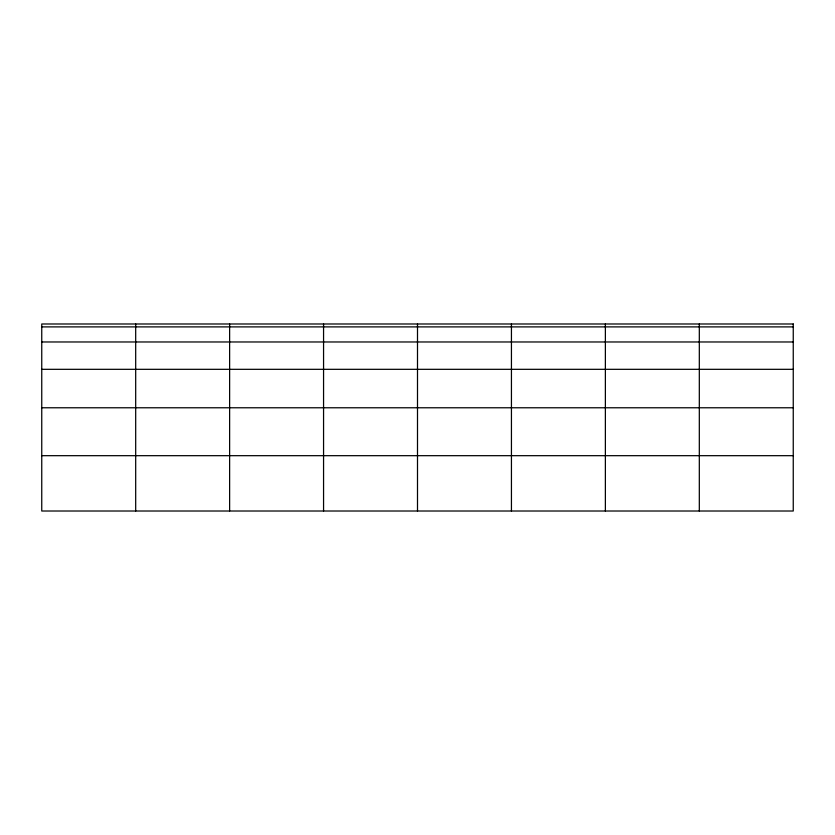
<?xml version="1.0" encoding="UTF-8"?>
<svg xmlns="http://www.w3.org/2000/svg" width="835" height="835" viewBox="0 0 835 835"><rect width="100%" height="100%" fill="white"/><g stroke="black" fill="none" stroke-linecap="round" stroke-linejoin="round"><path stroke-width="1.25" d="M41.75 326.892L793.25 326.892M41.75 341.974L793.25 341.974M41.75 369.32L793.25 369.32M41.75 407.772L793.25 407.772M41.75 455.68L793.25 455.68M699.312 323.99L699.312 511.01M605.375 323.99L605.375 511.01M511.438 323.99L511.438 511.01M417.5 323.99L417.5 511.01M323.562 323.99L323.562 511.01M229.625 323.99L229.625 511.01M135.688 323.99L135.688 511.01M793.25 323.99L41.75 323.99L41.75 511.01L793.25 511.01L793.25 323.99"/></g></svg>
